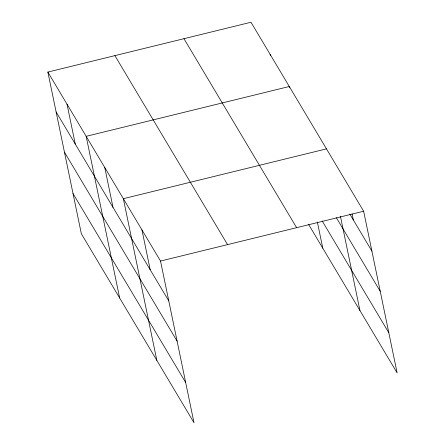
<?xml version="1.0" encoding="UTF-8"?>
<svg xmlns="http://www.w3.org/2000/svg" width="445" height="445" viewBox="0 0 445 445"><rect width="100%" height="100%" fill="white"/><g stroke="black" fill="none" stroke-linecap="round" stroke-linejoin="round"><path stroke-width="0.67" d="M47.865 72.068L160.528 261.059L194.009 422.75L81.352 233.759L47.865 72.068L250.991 22.25L363.648 211.242L397.135 372.932L308.591 224.397M326.474 148.875L123.348 198.692L156.835 360.383M160.528 261.059L363.648 211.242M349.815 214.056L371.909 251.125M336.392 217.772L380.236 291.319M322.169 220.942L388.808 332.732M183.957 38.693L296.62 227.679M114.893 55.631L227.556 244.617M56.126 111.951L168.788 300.942M64.447 152.151L177.11 341.137M73.025 193.564L185.687 382.555M352.062 213.856L353.319 219.941M340.419 216.226L359.955 310.566M289.573 87.86L289.295 86.508L86.169 136.326L119.655 298.017M317.368 222.072L322.781 248.199M270.143 54.379L270.421 55.731M141.938 229.876L150.199 269.759M104.759 167.509L113.019 207.392M67.017 104.197L75.277 144.08"/></g></svg>
